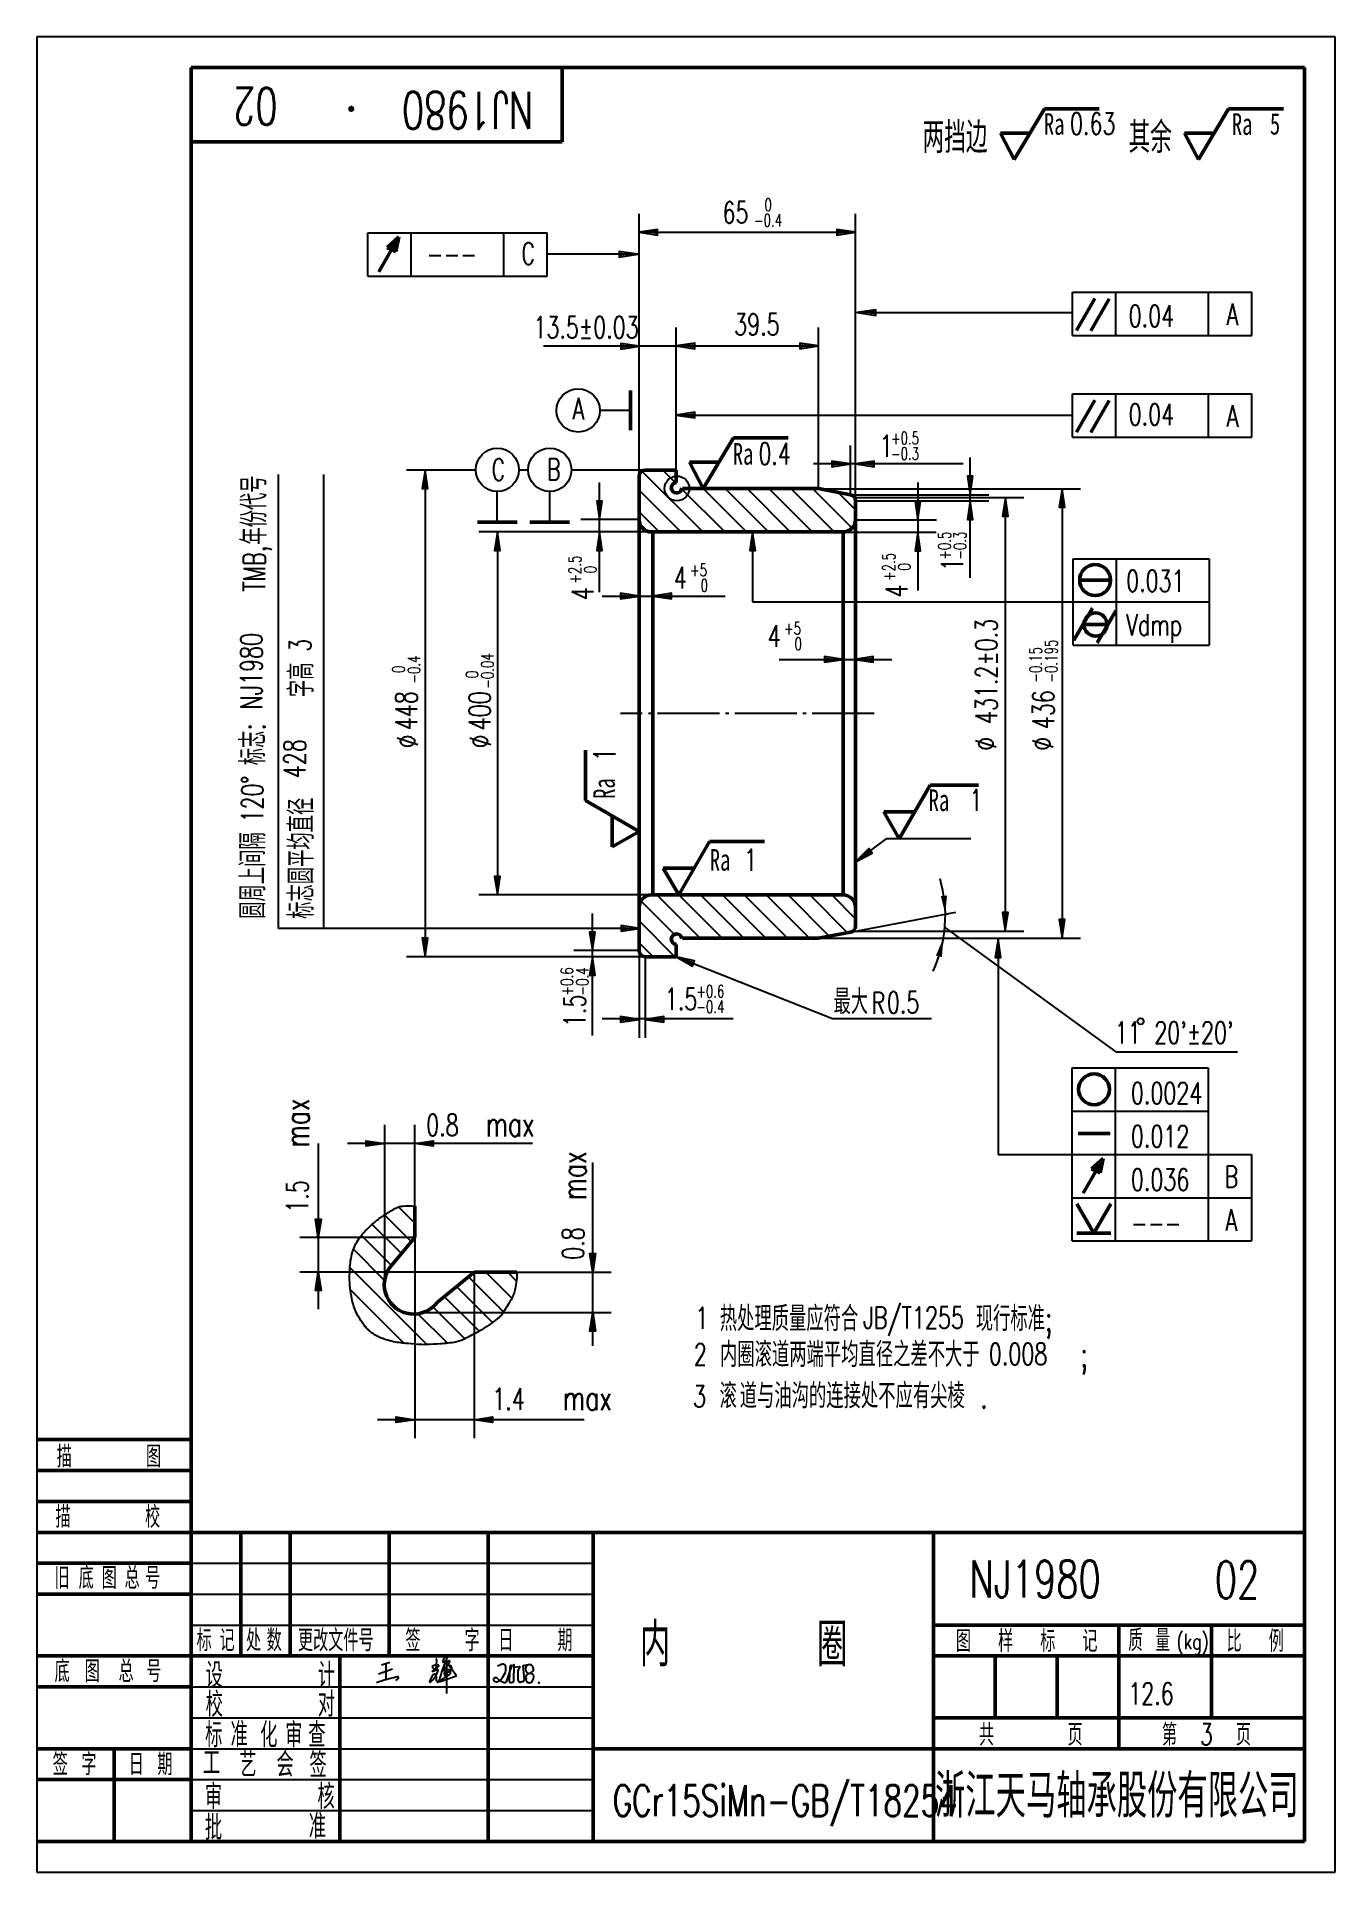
# Model space of a CAD drawing. Extents: x 0 to 210, y 0 to 297.
import ezdxf
from ezdxf.enums import TextEntityAlignment as Align

# ---------------------------------------------------------------- set-up
doc = ezdxf.new("R2010")
doc.units = 0
doc.header["$MEASUREMENT"] = 0
doc.linetypes.add('CENTER', pattern=[12.5, 10, -1, 0.5, -1])
doc.layers.get('0').update_dxf_attribs({"linetype": 'CONTINUOUS'})
doc.layers.get('DEFPOINTS').update_dxf_attribs({"linetype": 'CONTINUOUS'})
doc.layers.add('1', color=7, linetype='CONTINUOUS', lineweight=50)
doc.layers.add('粗实线', color=7, linetype='CONTINUOUS', lineweight=50)
for name, color, linetype in [('2', 7, 'CONTINUOUS'), ('3', 7, 'CENTER'), ('90', 7, 'CONTINUOUS'), ('文字', 7, 'CONTINUOUS')]:
    doc.layers.add(name, color=color, linetype=linetype)
doc.styles.add('HZ', font='txt.shx', dxfattribs={"width": 0.7, "bigfont": 'HZTXT.shx'})
doc.dimstyles.get("Standard").update_dxf_attribs({"dimtxt": 0.18, "dimasz": 0.18, "dimexe": 0.18, "dimexo": 0.0625, "dimgap": 0.09, "dimtad": 0, "dimtih": 1, "dimtoh": 1, "dimdec": 4, "dimzin": 0, "dimdsep": 46, "dimtxsty": 'Standard', "dimcen": 0.09, "dimadec": 0, "dimazin": 0, "dimtfac": 1, "dimtdec": 4, "dimtofl": 0, "dimtmove": 0, "dimatfit": 3, "dimfxl": 0, "dimtolj": 1, "dimtzin": 0, "dimarcsym": 0})

# ---------------------------------------------------------------- blocks, each defined once
blk = doc.blocks.new('BLK', base_point=(1, 0))
for points in [[(0, 0), (1, 0), (0, 0.15), (0, -0.15), (1, 0)], [(0, 0.07), (0.5, 0), (0, -0.07)]]:
    blk.add_lwpolyline(points)
blk = doc.blocks.new('*D1')
at = {"color": 0, "linetype": 'ByBlock'}
for p, q in [((131.61, 223.87), (174.01, 223.87)), ((171.01, 220.87), (171.01, 154.14)), ((131.61, 151.14), (174.01, 151.14))]:
    blk.add_line(p, q, dxfattribs=at)
at = {"layer": 'DEFPOINTS', "color": 0, "linetype": 'ByBlock'}
for p in [(131.61, 223.87), (131.61, 151.14), (171.01, 151.14)]:
    blk.add_point(p, dxfattribs=at)
at = {"color": 0, "linetype": 'ByBlock', "xscale": 3, "yscale": 3, "zscale": 3}
for p, rotation in [((171.01, 223.87), 90), ((171.01, 151.14), 270)]:
    blk.add_blockref('BLK', p, dxfattribs=dict(at, rotation=rotation))
blk = doc.blocks.new('*D3')
at = {"color": 0, "linetype": 'ByBlock'}
for p, q in [((103.41, 226.87), (103.41, 249.96)), ((126.41, 223.87), (126.41, 249.96)), ((106.41, 246.96), (123.41, 246.96))]:
    blk.add_line(p, q, dxfattribs=at)
at = {"layer": 'DEFPOINTS', "color": 0, "linetype": 'ByBlock'}
for p in [(126.41, 246.96), (103.41, 226.87), (126.41, 223.87)]:
    blk.add_point(p, dxfattribs=at)
at = {"color": 0, "linetype": 'ByBlock', "xscale": 3, "yscale": 3, "zscale": 3, "rotation": 180}
blk.add_blockref('BLK', (103.41, 246.96), dxfattribs=at)
at = {"color": 0, "linetype": 'ByBlock', "xscale": 3, "yscale": 3, "zscale": 3}
blk.add_blockref('BLK', (126.41, 246.96), dxfattribs=at)
blk = doc.blocks.new('*D4')
at = {"color": 0, "linetype": 'ByBlock'}
for p, q in [((97.41, 225.87), (97.41, 268.36)), ((132.41, 221.91), (132.41, 268.36)), ((100.41, 265.36), (129.41, 265.36))]:
    blk.add_line(p, q, dxfattribs=at)
at = {"layer": 'DEFPOINTS', "color": 0, "linetype": 'ByBlock'}
for p in [(132.41, 265.36), (97.41, 225.87), (132.41, 221.91)]:
    blk.add_point(p, dxfattribs=at)
at = {"color": 0, "linetype": 'ByBlock', "xscale": 3, "yscale": 3, "zscale": 3, "rotation": 180}
blk.add_blockref('BLK', (97.41, 265.36), dxfattribs=at)
at = {"color": 0, "linetype": 'ByBlock', "xscale": 3, "yscale": 3, "zscale": 3}
blk.add_blockref('BLK', (132.41, 265.36), dxfattribs=at)
blk = doc.blocks.new('*D5')
at = {"color": 0, "linetype": 'ByBlock'}
for p, q in [((99.65, 216.87), (71.49, 216.87)), ((74.49, 213.87), (74.49, 161.14)), ((99.65, 158.14), (71.49, 158.14))]:
    blk.add_line(p, q, dxfattribs=at)
at = {"layer": 'DEFPOINTS', "color": 0, "linetype": 'ByBlock'}
for p in [(99.65, 216.87), (74.49, 158.14), (99.65, 158.14)]:
    blk.add_point(p, dxfattribs=at)
at = {"color": 0, "linetype": 'ByBlock', "xscale": 3, "yscale": 3, "zscale": 3}
for p, rotation in [((74.49, 216.87), 90), ((74.49, 158.14), 270)]:
    blk.add_blockref('BLK', p, dxfattribs=dict(at, rotation=rotation))
blk = doc.blocks.new('*X6')
at = {"color": 0}
for p, q in [((61.13, 105.04), (58.52, 107.65)), ((58.98, 100.12), (54.26, 104.84)), ((60.58, 102.06), (56.25, 106.38)), ((57.38, 98.18), (52.5, 103.06)), ((56.26, 95.77), (51.23, 100.8)), ((63.11, 85.38), (50.65, 97.84)), ((75.5, 90.67), (69.8, 96.37)), ((76.82, 92.88), (72.58, 97.13)), ((77.58, 95.66), (76.11, 97.13)), ((59.35, 85.61), (50.73, 94.23)), ((71.55, 87.55), (65.91, 93.19)), ((73.7, 88.94), (67.86, 94.78)), ((66.43, 85.6), (61.65, 90.38)), ((69.24, 86.32), (64.07, 91.49)), ((53.99, 87.43), (52.98, 88.44))]:
    blk.add_line(p, q, dxfattribs=at)

msp = doc.modelspace()

# ---------------------------------------------------------------- linework, layer by layer
for p, q in [((55.25554, 32.10738), (57.54192, 32.94227)), ((55.75348, 33.5879), (57.10896, 33.97581)), ((56.44208, 33.78496), (56.46641, 31.164)), ((65.03435, 33.40248), (63.88198, 32.50307)), ((63.88198, 32.50307), (64.749, 32.82115)), ((64.51852, 32.7334), (64.02465, 33.12827)), ((64.67042, 34.38025), (64.51852, 32.7334)), ((65.84624, 34.61765), (65.6087, 33.98854)), ((65.6087, 33.98854), (65.84624, 34.04789)), ((66.79454, 34.05038), (65.85049, 32.62374)), ((67.90642, 31.77649), (66.27292, 33.98416)), ((66.27292, 33.98416), (66.27488, 32.58207)), ((66.71965, 33.95971), (66.71965, 33.95971)), ((74.53311, 33.38207), (75.07533, 33.59883)), ((75.95938, 30.79005), (76.83693, 33.42112)), ((76.52064, 33.23574), (76.39288, 30.99218)), ((76.57539, 33.34518), (76.52064, 33.23574)), ((76.83693, 33.42112), (76.69067, 33.46984)), ((77.04992, 33.50935), (77.04992, 33.29046)), ((77.04992, 33.29046), (77.15942, 33.18102)), ((77.14117, 30.91922), (77.19593, 33.54583)), ((77.15942, 33.18102), (78.05373, 33.3087)), ((78.07198, 33.05334), (77.85296, 32.70677)), ((78.69251, 33.45462), (79.56367, 33.62894)), ((78.89328, 31.17458), (78.69251, 33.45462)), ((25, 30), (89.99995, 30)), ((58.4797, 31.41802), (58.00216, 31.04682)), ((65.24546, 30.85444), (67.90642, 31.77649)), ((65.85049, 32.62374), (65.78294, 32.58998)), ((66.27488, 32.58207), (66.27381, 28.94863)), ((77.79821, 32.41492), (77.77996, 31.53939)), ((78.76552, 30.93746), (78.89328, 31.17458)), ((79.13974, 31.3623), (79.1197, 31.12698)), ((81.0469, 30.77329), (81.32067, 30.60913)), ((25, 25), (89.99995, 25)), ((25, 20), (89.99995, 20)), ((25, 15), (89.99995, 15)), ((25, 10), (89.99995, 10))]:
    msp.add_line(p, q)
at = {"const_width": 0.5, "flags": 128}
msp.add_lwpolyline([(50.61203, 285.32704, 1), (51.11203, 285.32704, 1)], format="xyb", close=True, dxfattribs=at)
for centre, radius, start, end in [((64.11586, 33.24236), 0.14607, 108.9005078, 231.3566021), ((65.43663, 29.38481), 4.22345, 98.0146679, 108.9005078), ((64.51365, 34.35695), 0.15849, 8.4525573, 81.6954039), ((64.80041, 32.68101), 0.14927, 25.1165159, 110.1466896), ((64.87061, 33.40485), 0.16376, 359.1714359, 98.0146679), ((64.81858, 32.68953), 0.1292, 334.8834841, 25.1165159), ((84.17806, 26.63948), 19.57483, 155.9855785, 167.0616906), ((65.72795, 32.70002), 0.12301, 142.0603178, 296.5518119), ((67.08391, 31.64292), 1.84234, 97.9202994, 142.0603178), ((66.11941, 34.49449), 0.29965, 104.5678325, 155.7329048), ((65.28365, 36.99245), 2.99782, 280.8166613, 287.7523891), ((66.56352, 32.15591), 0.62325, 92.3396666, 156.205066), ((66.14359, 34.65654), 0.16213, 341.7540804, 127.8769993), ((65.83195, 36.6932), 2.58187, 278.1438691, 288.0077035), ((41.84735, 62.02215), 38.611, 309.1906386, 310.6533732), ((66.51475, 32.35754), 0.42174, 299.3725836, 86.8302727), ((66.65317, 34.09177), 0.14785, 296.7181922, 98.9713927), ((66.68196, 33.04414), 0.44869, 315.4460481, 70.7292572), ((75.33956, 33.12351), 0.54383, 16.1691007, 119.0694681), ((73.93825, 32.95826), 1.94953, 332.460007, 9.3488615), ((76.66122, 33.38144), 0.09318, 71.5750642, 202.902758), ((77.06568, 33.54501), 0.039, 246.154342, 1.1941956), ((77.1503, 33.54678), 0.04564, 358.8058044, 181.1941956), ((78.19293, 32.49193), 0.40216, 147.7091488, 191.0392829), ((78.06331, 33.24156), 0.06783, 339.2267202, 98.1253977), ((80.11825, 32.46205), 2.12999, 159.2267202, 163.8830539), ((79.87209, 32.88223), 0.81759, 126.6989745, 245.1596607), ((79.68826, 32.78428), 0.81279, 70.3740262, 112.022584), ((79.56214, 32.86678), 0.79113, 341.2844619, 59.7018298), ((63.056, 8.35202), 23.74467, 101.5909492, 109.9700076), ((58.37502, 31.50784), 0.13793, 319.371577, 130.6622652), ((65.90449, 30.29534), 2.42292, 137.0124048, 164.1275062), ((63.21607, 30.88414), 0.36541, 348.9199235, 11.6616905), ((63.63789, 30.81284), 0.06322, 179.0259282, 317.3946354), ((60.84271, 34.02886), 4.3238, 311.0887327, 341.1893868), ((64.34351, 31.82085), 0.24637, 50.3483882, 149.0956111), ((62.08853, 31.10827), 2.57541, 357.3547718, 20.5080306), ((64.97713, 31.03776), 0.31961, 188.7008982, 224.456308), ((64.85924, 30.92208), 0.15444, 224.456308, 309.5217625), ((64.67968, 31.13973), 0.4366, 309.5217625, 344.3994333), ((78.2501, 13.3112), 21.95004, 121.6827134, 126.7739565), ((65.20176, 30.95887), 0.11321, 215.420078, 292.7068906), ((66.45773, 32.09678), 0.55875, 146.2303749, 188.9941729), ((66.06028, 32.11347), 0.18621, 213.9675398, 354.8577194), ((74.22986, 31.04655), 0.43642, 39.2816282, 162.217783), ((74.21958, 31.26998), 0.41519, 192.5394353, 247.1048652), ((74.35946, 31.6012), 0.77474, 247.1048652, 312.8995645), ((76.52211, 33.29758), 2.77837, 225.2955946, 244.4912331), ((72.30891, 33.80788), 3.78708, 312.8995645, 332.460007), ((75.64249, 31.23716), 0.54802, 234.6730877, 305.3269123), ((76.67553, 30.97608), 0.28311, 176.7408638, 283.0907307), ((62.19904, 93.23072), 64.19874, 283.0907307, 283.3751901), ((77.02157, 30.89252), 0.12255, 283.3751901, 12.5835602), ((79.1327, 31.51119), 1.35303, 178.8058266, 208.5522016), ((78.184, 30.99497), 0.27298, 208.5522016, 288.9694749), ((78.93074, 28.82253), 2.02421, 97.8002648, 108.9694749), ((78.63863, 30.95492), 0.12809, 277.8002648, 352.1658628), ((79.79237, 31.50296), 0.68974, 41.1882349, 195.3508845), ((79.64662, 31.19581), 0.53352, 161.8165184, 240.4493659), ((79.68826, 31.48517), 0.81279, 247.977416, 289.6259738), ((79.01656, 33.79631), 1.75416, 293.5900447, 317.5757868), ((79.3165, 31.57037), 1.06748, 307.1571451, 21.2451227)]:
    msp.add_arc(centre, radius, start, end)
at = {"layer": '1'}
for p, q in [((25, 292), (25, 5)), ((205, 292), (25, 292)), ((85, 280), (85, 292)), ((205, 5), (205, 292)), ((25, 280), (85, 280)), ((55.31477, 258.97505), (58.56477, 264.60422)), ((58.56477, 264.60422), (56.67932, 262.90446)), ((58.56477, 264.60422), (58.06193, 262.24563)), ((56.67932, 262.90446), (58.06193, 262.24563)), ((57.95684, 263.58604), (57.10117, 262.74605)), ((57.98687, 263.62178), (57.73167, 262.44223)), ((55.31477, 258.97505), (55.31477, 258.97505)), ((168.13969, 249.45581), (171.13969, 254.65196)), ((170.44915, 249.41545), (173.44915, 254.61161)), ((96.03042, 233.32997), (96.03042, 239.72997)), ((168.13969, 233.00862), (171.13969, 238.20478)), ((170.44915, 232.96827), (173.44915, 238.16442)), ((97.41417, 225.87294), (97.41417, 149.13512)), ((103.41417, 226.87294), (98.41417, 226.87294)), ((103.41417, 226.87294), (103.41417, 224.87294)), ((126.41417, 223.87294), (104.41417, 223.87294)), ((126.41417, 223.87294), (131.60062, 222.88868)), ((132.41417, 221.90621), (132.41417, 153.10185)), ((71.28853, 218.4499), (77.68853, 218.4499)), ((79.77016, 218.4499), (86.17016, 218.4499)), ((99.41417, 216.87294), (130.41417, 216.87294)), ((99.65497, 216.87294), (99.65497, 158.13512)), ((130.41417, 216.87294), (130.41417, 158.13512)), ((168.62636, 209.07898), (173.62636, 209.07898)), ((168.77755, 209.07898), (168.77755, 209.07898)), ((167.71407, 199.34333), (170.71407, 204.53948)), ((171.49468, 198.92766), (174.49468, 204.12381)), ((169.42305, 201.91229), (173.16099, 201.91229)), ((99.41417, 158.13512), (130.41417, 158.13512)), ((126.41417, 151.13512), (131.60062, 152.11938)), ((103.41417, 148.13512), (103.41417, 150.13512)), ((126.41417, 151.13512), (104.41417, 151.13512)), ((103.41417, 148.13512), (98.41417, 148.13512)), ((168.59997, 126.68541), (168.59997, 126.68541)), ((168.43711, 119.51872), (173.61919, 119.51872)), ((169.21545, 109.8857), (172.46545, 115.51486)), ((172.46545, 115.51486), (170.58, 113.8151)), ((170.58, 113.8151), (171.96261, 113.15628)), ((171.85752, 114.49668), (171.00185, 113.6567)), ((171.88755, 114.53243), (171.63235, 113.35287)), ((172.46545, 115.51486), (171.96261, 113.15628)), ((61.12783, 107.78713), (61.12783, 102.6936)), ((170.97467, 103.38611), (168.22467, 108.14925)), ((169.21545, 109.8857), (169.21545, 109.8857)), ((170.97467, 103.38611), (173.72467, 108.14925)), ((61.12783, 102.7212), (57.12827, 97.87779)), ((168.22467, 103.38611), (173.72467, 103.38611)), ((70.73395, 97.12659), (64.78822, 92.26877)), ((70.73395, 97.12659), (77.66044, 97.12659)), ((0, 70), (25, 70)), ((0, 65), (25, 65)), ((0, 60), (25, 60)), ((0, 55), (25, 55)), ((25, 55), (205, 55)), ((33, 55), (33, 35)), ((41, 55), (41, 35)), ((57, 55), (57, 35)), ((73, 55), (73, 35)), ((89.99995, 55), (89.99995, 5)), ((145, 55), (145, 5)), ((0, 50), (25, 50)), ((0, 45), (25, 45)), ((145, 40), (205, 40)), ((175, 40), (175, 20)), ((190, 40), (190, 25)), ((0, 35), (25, 35)), ((145, 35), (205, 35)), ((155, 35), (155, 25)), ((165, 35), (165, 25)), ((0, 30), (25, 30)), ((145, 25), (205, 25)), ((0, 20), (25, 20)), ((12.5, 20), (12.5, 5)), ((89.99995, 20), (145, 20)), ((145, 20), (205, 20)), ((0, 15), (25, 15)), ((0, 5), (205, 5))]:
    msp.add_line(p, q, dxfattribs=at)
for centre, radius in [((171.16442, 209.07898), 2.5), ((171.23197, 201.88548), 1.87837), ((170.98684, 126.68541), 2.5)]:
    msp.add_circle(centre, radius, dxfattribs=at)
for centre, radius, start, end in [((98.41417, 225.87294), 1, 90, 180), ((103.47315, 224.0201), 0.84797, 93.8408325, 354.5898004), ((131.41417, 221.90621), 1, 0, 79.2544537), ((99.41417, 218.87294), 2, 180, 270), ((130.41417, 218.87294), 2, 270, 0), ((99.41417, 156.13512), 2, 90, 180), ((130.41417, 156.13512), 2, 0, 90), ((103.47315, 150.98796), 0.84797, 5.4101996, 266.1591675), ((131.41417, 153.10185), 1, 280.7455463, 0), ((98.41417, 149.13512), 1, 180, 270), ((60.95824, 95.07328), 4.747, 143.7864898, 323.7864898)]:
    msp.add_arc(centre, radius, start, end, dxfattribs=at)
at = {"layer": '2'}
for p, q in [((0, 297), (0, 0)), ((210, 297), (0, 297)), ((210, 0), (210, 297)), ((53.54338, 265.2423), (82.54338, 265.2423)), ((53.54338, 258.2423), (53.54338, 265.2423)), ((60.54338, 258.2423), (60.54338, 265.2423)), ((75.54338, 258.2423), (75.54338, 265.2423)), ((82.54338, 258.2423), (82.54338, 265.2423)), ((94.21123, 261.79267), (82.54338, 261.79267)), ((53.54338, 258.2423), (82.54338, 258.2423)), ((167.49183, 255.66483), (196.49183, 255.66483)), ((167.49183, 248.66483), (167.49183, 255.66483)), ((174.49183, 248.66483), (174.49183, 255.66483)), ((189.49183, 248.66483), (189.49183, 255.66483)), ((196.49183, 248.66483), (196.49183, 255.66483)), ((135.69772, 252.35977), (167.49183, 252.35977)), ((103.52878, 246.90429), (81.93435, 246.90429)), ((167.49183, 248.66483), (196.49183, 248.66483)), ((167.49183, 232.21764), (167.49183, 239.21764)), ((167.49183, 239.21764), (196.49183, 239.21764)), ((174.49183, 232.21764), (174.49183, 239.21764)), ((189.49183, 232.21764), (189.49183, 239.21764)), ((196.49183, 232.21764), (196.49183, 239.21764)), ((96.03042, 236.52997), (91.03042, 236.52997)), ((106.41382, 235.77401), (167.49183, 235.77401)), ((167.49183, 232.21764), (196.49183, 232.21764)), ((39.12072, 152.72386), (39.12072, 226.1551)), ((46.42426, 152.72386), (46.42426, 226.1551)), ((107.72604, 216.87294), (97.88041, 226.71857)), ((103.2109, 224.92361), (101.26157, 226.87294)), ((74.48853, 218.4499), (74.48853, 223.4499)), ((82.97016, 218.4499), (82.97016, 223.4499)), ((104.19051, 216.87294), (97.41417, 223.64927)), ((111.26157, 216.87294), (104.32359, 223.81092)), ((114.79711, 216.87294), (107.79711, 223.87294)), ((118.33264, 216.87294), (111.33264, 223.87294)), ((121.86818, 216.87294), (114.86818, 223.87294)), ((125.40371, 216.87294), (118.40371, 223.87294)), ((128.93924, 216.87294), (121.93924, 223.87294)), ((131.85836, 217.48935), (125.47478, 223.87294)), ((132.41417, 220.46908), (129.61839, 223.26486)), ((100.65497, 216.87294), (97.41417, 220.11374)), ((130.53571, 216.82767), (145.43571, 216.82767)), ((115.77092, 213.87294), (115.77092, 205.54651)), ((167.62164, 198.54651), (167.62164, 212.54651)), ((167.62164, 212.54651), (189.62164, 212.54651)), ((174.62164, 198.54651), (174.62164, 212.54651)), ((189.62164, 212.54651), (189.62164, 198.54651)), ((115.77092, 205.54651), (189.62164, 205.54651)), ((167.62164, 198.54651), (189.62164, 198.54651)), ((58.28245, 183.54317), (61.64239, 182.47733)), ((70.0667, 183.54317), (73.42665, 182.47733)), ((151.81834, 183.1462), (155.17829, 182.08036)), ((161.02057, 183.1462), (164.38051, 182.08036)), ((107.28871, 151.13512), (100.28871, 158.13512)), ((110.82425, 151.13512), (103.82425, 158.13512)), ((114.35978, 151.13512), (107.35978, 158.13512)), ((117.89531, 151.13512), (110.89531, 158.13512)), ((121.43085, 151.13512), (114.43085, 158.13512)), ((124.96638, 151.13512), (117.96638, 158.13512)), ((128.16891, 151.46813), (121.50192, 158.13512)), ((131.14051, 152.03206), (125.03745, 158.13512)), ((132.41417, 154.29393), (128.57298, 158.13512)), ((103.12647, 151.76183), (97.70862, 157.17968)), ((131.60062, 152.11938), (148.63463, 155.35202)), ((94.49734, 152.72386), (39.12072, 152.72386)), ((103.21764, 148.13512), (97.41417, 153.93859)), ((97.49734, 152.99092), (97.49734, 152.99092)), ((97.49734, 152.99092), (97.49734, 152.99092)), ((146.85919, 152.8486), (174.50927, 132.76936)), ((99.68211, 148.13512), (97.41417, 150.40306)), ((106.20427, 147.0327), (128.68106, 138.15167)), ((155.47033, 148.01787), (155.47033, 116.15294)), ((91.46683, 138.15167), (112.60343, 138.15167)), ((128.68106, 138.15167), (144.68106, 138.15167)), ((174.50927, 132.76936), (194.20752, 132.76936)), ((167.44406, 102.15294), (167.44406, 130.15294)), ((167.44406, 130.15294), (189.44406, 130.15294)), ((174.44406, 102.15294), (174.44406, 130.15294)), ((189.44406, 130.15294), (189.44406, 102.15294)), ((167.44406, 123.15294), (189.44406, 123.15294)), ((155.47033, 116.15294), (196.44406, 116.15294)), ((196.44406, 116.15294), (196.44406, 102.15294)), ((167.44406, 109.15294), (196.44406, 109.15294)), ((167.44406, 102.15294), (196.44406, 102.15294)), ((25, 50), (89.99995, 50)), ((25, 45), (89.99995, 45)), ((25, 40), (89.99995, 40)), ((0, 0), (210, 0))]:
    msp.add_line(p, q, dxfattribs=at)
at = {"layer": '2', "linetype": 'ByBlock'}
for p, q in [((131.60062, 222.88868), (131.60062, 230.87104)), ((150.96058, 209.46347), (150.96058, 228.88868)), ((70.98881, 226.87294), (59.80933, 226.87294)), ((79.47044, 226.87294), (77.98826, 226.87294)), ((98.41417, 226.87294), (86.46988, 226.87294)), ((149.82946, 227.87104), (125.60062, 227.87104)), ((62.80933, 223.87294), (62.80933, 151.13512)), ((91.01377, 207.13773), (91.01377, 224.87294)), ((131.60062, 222.88868), (153.95316, 222.88868)), ((142.48515, 224.86596), (142.48515, 207.40446)), ((132.26799, 222.42679), (159.62657, 222.42679)), ((132.41417, 221.90621), (153.95316, 221.90621)), ((97.41417, 218.87294), (88.01377, 218.87294)), ((132.39951, 218.82303), (145.48515, 218.82303)), ((156.67853, 155.002), (156.67853, 219.46251)), ((91.45182, 206.49802), (111.31214, 206.49802)), ((120.06404, 196.24046), (138.28353, 196.24046)), ((89.86, 135.39938), (89.86, 155.13512)), ((131.97479, 152.27377), (159.63548, 152.27377)), ((97.41417, 149.13512), (86.86, 149.13512)), ((97.41417, 149.13512), (97.41417, 135.00558)), ((98.41417, 148.13512), (59.80933, 148.13512)), ((98.41417, 148.13512), (98.41417, 135.00558)), ((56.27013, 94.9194), (56.27013, 120.92071)), ((61.12783, 107.78713), (61.12783, 120.92057)), ((45.53521, 117.92057), (45.53521, 91.12659)), ((80.17213, 117.92071), (50.27013, 117.92071)), ((89.91006, 85.196), (89.91006, 114.83416)), ((61.12783, 102.6936), (42.53521, 102.6936)), ((61.12783, 102.7212), (61.12783, 70.22205)), ((70.73395, 97.12659), (42.53521, 97.12659)), ((70.73395, 97.12659), (70.73395, 70.22205)), ((77.66044, 97.12659), (92.91006, 97.12659)), ((61.98813, 90.57636), (92.91006, 90.57636)), ((88.54823, 73.22205), (55.12783, 73.22205))]:
    msp.add_line(p, q, dxfattribs=at)
at = {"layer": '2'}
for points in [[(59.96242, 182.22213, 0.065754283), (60.43262, 182.28424, 0.078428939), (60.79649, 182.44637, 0.107173813), (61.07967, 182.73173, 0.166135476), (61.14198, 182.98773, 0.142966599), (61.06207, 183.26146, 0.107173813), (60.79649, 183.5291, 0.078428939), (60.43262, 183.69123, 0.065754283), (59.96242, 183.75333, 0.065754283), (59.49222, 183.69123, 0.078428939), (59.12835, 183.5291, 0.107173813), (58.86277, 183.26146, 0.142966599), (58.78287, 182.98773, 0.142966599), (58.86277, 182.71401, 0.107173813), (59.12835, 182.44637, 0.078428939), (59.49222, 182.28424, 0.065754283)], [(71.74668, 182.22213, 0.065754283), (72.21688, 182.28424, 0.078428939), (72.58075, 182.44637, 0.107173813), (72.86392, 182.73173, 0.166135476), (72.92623, 182.98773, 0.142966599), (72.84633, 183.26146, 0.107173813), (72.58075, 183.5291, 0.078428939), (72.21688, 183.69123, 0.065754283), (71.74668, 183.75333, 0.065754283), (71.27648, 183.69123, 0.078428939), (70.9126, 183.5291, 0.107173813), (70.64702, 183.26146, 0.142966599), (70.56712, 182.98773, 0.142966599), (70.64702, 182.71401, 0.107173813), (70.9126, 182.44637, 0.078428939), (71.27648, 182.28424, 0.065754283)], [(153.49832, 181.82516, 0.065754283), (153.96852, 181.88726, 0.078428939), (154.33239, 182.0494, 0.107173813), (154.61556, 182.33476, 0.166135476), (154.67787, 182.59076, 0.142966599), (154.59797, 182.86449, 0.107173813), (154.33239, 183.13212, 0.078428939), (153.96852, 183.29426, 0.065754283), (153.49832, 183.35636, 0.065754283), (153.02812, 183.29426, 0.078428939), (152.66424, 183.13212, 0.107173813), (152.39866, 182.86449, 0.142966599), (152.31876, 182.59076, 0.142966599), (152.39866, 182.31703, 0.107173813), (152.66424, 182.0494, 0.078428939), (153.02812, 181.88726, 0.065754283)], [(162.70054, 181.82516, 0.065754283), (163.17074, 181.88726, 0.078428939), (163.53461, 182.0494, 0.107173813), (163.81779, 182.33476, 0.166135476), (163.8801, 182.59076, 0.142966599), (163.8002, 182.86449, 0.107173813), (163.53461, 183.13212, 0.078428939), (163.17074, 183.29426, 0.065754283), (162.70054, 183.35636, 0.065754283), (162.23034, 183.29426, 0.078428939), (161.86647, 183.13212, 0.107173813), (161.60089, 182.86449, 0.142966599), (161.52099, 182.59076, 0.142966599), (161.60089, 182.31703, 0.107173813), (161.86647, 182.0494, 0.078428939), (162.23034, 181.88726, 0.065754283)]]:
    msp.add_lwpolyline(points, format="xyb", close=True, dxfattribs=at)
msp.add_lwpolyline([(77.66044, 97.06391, -0.053481246), (77.37601, 94.42675, -0.074803028), (76.69968, 92.64951, -0.020211567), (75.25958, 90.31833, -0.070899696), (74.73314, 89.73637, -0.019345509), (73.67076, 88.92001, -0.014783453), (72.21116, 87.94917, -0.014422612), (71.20745, 87.36305, -0.007148996), (69.13374, 86.2692, -0.070029747), (67.74876, 85.79285, -0.040843204), (65.2607, 85.51857), (65.2607, 85.51857, -0.017613624), (63.02547, 85.37502, -0.026791635), (61.55279, 85.41134, -0.004786715), (59.67218, 85.57689, -0.008577527), (58.62549, 85.69729, -0.04840164), (56.17307, 86.2674, -0.063273666), (54.4372, 87.10918, -0.059131885), (53.3532, 88.01488, -0.052825876), (52.3956, 89.2717, -0.027104101), (51.60659, 90.74616, -0.039968029), (51.20966, 91.80953, -0.025158553), (50.88991, 93.19351, -0.020512796), (50.65423, 94.91926, -0.023681576), (50.59923, 96.07989, -0.014927689), (50.65423, 97.92176, -0.064644619), (51.17764, 100.66084, -0.078357586), (52.23047, 102.71147, -0.037966252), (53.18809, 103.83326, -0.025014202), (54.84252, 105.33866, -0.027654696), (56.38347, 106.46918, -0.025721375), (58.16012, 107.50118, -0.094968944), (59.18129, 107.80083, -0.051593671), (61.12783, 107.78713)], format="xyb", dxfattribs=at)
for centre, radius in [((87.56324, 236.52997), 3.5), ((74.48853, 226.91707), 3.5), ((82.97016, 226.91707), 3.5), ((103.53327, 223.91498), 2), ((178.50519, 137.68164), 0.5)]:
    msp.add_circle(centre, radius, dxfattribs=at)
msp.add_arc((125.74804, 154.77357), 21.19874, 334.9566794, 16.2996421, dxfattribs=at)
at = {"layer": '2', "linetype": 'ByBlock'}
for points in [[(146.20984, 157.97144), (147.20671, 158.05046), (146.94534, 155.02033)], [(145.41809, 148.34658), (146.38811, 148.10355), (146.6322, 151.13512)]]:
    msp.add_solid(points, dxfattribs=at)
at = {"layer": '3'}
msp.add_line((135.41417, 187.50403), (94.41417, 187.50403), dxfattribs=at)
at = {"layer": '粗实线', "color": 7}
for p, q in [((158.07678, 277.11847), (162.96231, 285.32553)), ((187.87402, 277.11847), (192.75955, 285.32553)), ((158.07678, 277.11847), (155.83863, 281.41539)), ((155.83928, 281.41415), (160.63393, 281.41415)), ((187.87402, 277.11847), (185.63587, 281.41539)), ((185.63652, 281.41415), (190.43117, 281.41415)), ((107.79711, 223.87294), (112.68264, 232.07999)), ((107.79711, 223.87294), (105.55896, 228.16985)), ((105.55961, 228.16861), (110.35425, 228.16861))]:
    msp.add_line(p, q, dxfattribs=at)
at = {"layer": '粗实线'}
for p, q in [((162.96231, 285.32553), (171.80791, 285.32553)), ((192.75955, 285.32553), (201.60515, 285.32553)), ((112.68264, 232.07999), (121.52823, 232.07999)), ((88.75392, 173.39687), (88.75392, 181.57553)), ((139.48804, 167.23839), (144.48804, 175.89864)), ((144.48804, 175.89864), (152.31718, 175.89864)), ((97.41417, 168.39687), (88.75392, 173.39687)), ((93.08405, 165.89687), (93.08405, 170.89687)), ((139.48804, 167.23839), (136.98804, 171.56851)), ((136.98804, 171.56851), (141.98804, 171.56851)), ((97.41417, 168.39687), (93.08405, 165.89687)), ((103.82425, 158.13512), (108.82425, 166.79538)), ((108.82425, 166.79538), (117.6859, 166.79538)), ((101.32425, 162.46525), (106.32425, 162.46525)), ((103.82425, 158.13512), (101.32425, 162.46525))]:
    msp.add_line(p, q, dxfattribs=at)
at = {"layer": '粗实线', "lineweight": 50}
for p, q in [((25, 35), (89.99995, 35)), ((48.99995, 5), (48.99995, 35)), ((73, 5), (73, 35))]:
    msp.add_line(p, q, dxfattribs=at)

# ---------------------------------------------------------------- block references
at = {"layer": '2', "xscale": 3, "yscale": 3, "zscale": 3}
for p in [(97.21123, 261.79267), (97.44907, 246.90429), (97.49734, 152.72386)]:
    msp.add_blockref('BLK', p, dxfattribs=at)
for p, rotation in [((132.69772, 252.35977), 180), ((103.41382, 235.77401), 180), ((115.77092, 216.87294), 450), ((103.41417, 148.13512), 158.4400393055141), ((155.49731, 151.01775), 89.4847514749835)]:
    msp.add_blockref('BLK', p, dxfattribs=dict(at, rotation=rotation))
at = {"layer": '2', "linetype": 'ByBlock', "yscale": 3, "zscale": 3}
for p, xscale, rotation in [((62.80933, 226.87294), 3, 90), ((132.41417, 227.87104), 3, 180), ((150.96058, 222.88868), 3, 270), ((150.96058, 221.90621), 3, 90), ((156.64345, 222.42679), 3, 90), ((99.65497, 206.49802), 3, 180), ((132.28353, 196.24046), 3, 180), ((156.63455, 152.27377), 3, 270), ((62.80933, 148.13512), 3, 270), ((56.27013, 117.92071), -3, 180), ((45.53521, 102.6936), -3, 90), ((89.91006, 97.12659), -3, 90), ((45.53521, 97.12659), -3, 270), ((89.91006, 90.57636), -3, 270), ((61.12783, 73.22205), -3, 180)]:
    msp.add_blockref('BLK', p, dxfattribs=dict(at, xscale=xscale, rotation=rotation))
for p, xscale in [((131.60062, 227.87104), 3), ((97.41417, 206.49802), 3), ((130.41973, 196.24046), 3), ((61.12783, 117.92057), -3), ((70.73395, 73.22205), -3)]:
    msp.add_blockref('BLK', p, dxfattribs=dict(at, xscale=xscale))
at = {"layer": '2', "color": 0, "linetype": 'ByBlock', "xscale": 3, "yscale": 3, "zscale": 3}
for p, rotation in [((91.01377, 218.87294), 270), ((142.48515, 218.82303), 270), ((91.01377, 216.87294), 90), ((142.48515, 216.82767), 90), ((89.86, 149.13512), 270), ((89.86, 148.13512), 90), ((98.41417, 138.00558), 180)]:
    msp.add_blockref('BLK', p, dxfattribs=dict(at, rotation=rotation))
msp.add_blockref('BLK', (97.41417, 138.00558), dxfattribs=at)
at = {"layer": '2'}
msp.add_blockref('*X6', (0, 0), dxfattribs=at)

# ---------------------------------------------------------------- texts
at = {"width": 0.7}
for s, p in [('Ra', (162.88442, 281.12613)), ('Ra', (193.27791, 281.11992)), ('5', (199.42564, 281.15904)), ('Ra', (112.56968, 227.75654)), ('Ra', (144.24661, 171.72118)), ('Ra', (108.84858, 162.0657))]:
    msp.add_text(s, height=3.5, dxfattribs=at).set_placement(p)
msp.add_text('Ra', height=3.5, rotation=90, dxfattribs=at).set_placement((93.49174, 173.67877))
at = {"layer": '2', "style": 'HZ', "width": 0.7}
for s, height, rotation, p in [('02', 6, 180, (38.95559, 288.74837)), ('年份代号', 4, 90, (37.16611, 214.81062)), ('TMB,', 3.5, 90, (36.92925, 207.19887)), ('标志圆平均直径      字高', 4, 90, (44.79518, 154.27142)), ('圆周上间隔    标志:               ', 4, 90, (36.95903, 154.27142)), ('120%%d', 3.5, 90, (36.61349, 169.8532)), ('最大', 4, 360, (128.84619, 138.84785)), ('max', 4, 90, (44.07242, 117.28467)), ('max', 4, 360, (72.60942, 119.06351)), ('max', 4, 90, (88.83977, 108.73176)), ('max', 4, 360, (85.10916, 74.75025))]:
    msp.add_text(s, height=height, rotation=rotation, dxfattribs=at).set_placement(p)
at = {"layer": '2', "style": 'HZ'}
for s, height, width, p in [('两挡边', 4.998, 0.7, (143.26383, 278.19276, 3.57)), ('其余', 4.998, 0.7, (176.57413, 278.19276, 3.57)), ('C', 3.5, 0.7, (78.3799, 260.15851)), ('A', 3.5, 0.7, (192.4114, 250.3448)), ('A', 3.5, 0.7, (86.64805, 235.05302)), ('A', 3.5, 0.7, (192.43445, 233.88278)), ('C', 3.5, 0.7, (73.55531, 225.20553)), ('B', 3.5, 0.7, (82.50479, 225.24127)), ('R', 3.5, 0.7, (135.00102, 138.90147)), ("11 20'%%p20'", 3.5, 0.7, (174.34692, 134.08936)), ('B', 3.5, 0.7, (192.08038, 110.78063)), ('A', 3.5, 0.7, (192.24353, 103.7793)), ('JB/T1255', 3.5, 0.7, (133.67057, 87.98981)), ('1', 3.5, 0.7, (106.48869, 87.93945)), ('热处理质量应符合       现行标准;', 4, 0.7, (110.46129, 87.57778)), ('内圈滚道两端平均直径之差不大于      ;', 4, 0.7, (110.49888, 81.76793)), ('2', 3.5, 0.7, (106.26202, 82.06708)), ('3', 3.5, 0.7, (106.13176, 75.26588)), ('滚', 4, 0.7, (110.42821, 75.07163)), ('道与油沟的连接处不应有尖棱 .', 4, 0.7, (113.68577, 75.07163)), ('描', 3.5, 0.7, (3.22753, 65.50101)), ('图', 3.5, 0.7, (17.66888, 65.50101)), ('描', 3.5, 0.7, (3.03238, 55.74288)), ('校', 3.5, 0.7, (17.51876, 55.74288)), ('旧', 3.5, 0.7, (2.88226, 45.85964)), ('底', 3.5, 0.7, (6.78533, 45.85964)), ('图', 3.5, 0.7, (10.49324, 45.85964)), ('总', 3.5, 0.7, (14.20115, 45.85964)), ('号', 3.5, 0.7, (17.51876, 45.85964)), ('02', 6, 0.7, (190.51462, 44.32265)), ('标', 3.5, 0.7, (25.8503, 35.76194)), ('记', 3.5, 0.7, (29.55821, 35.76194)), ('处', 3.5, 0.7, (33.85158, 35.76194)), ('数', 3.5, 0.7, (37.16919, 35.76194)), ('更改文件号', 3.5, 0.7, (42.24318, 35.76194)), ('签   字', 3.5, 0.7, (59.61182, 35.76194)), ('日   期', 3.5, 0.7, (74.63862, 35.76194)), ('内     圈', 7, 0.7, (97.54483, 33.3165)), ('图  样  标  记', 3.5, 0.7, (148.64674, 35.65471)), ('质 量', 3.5, 0.666, (176.52363, 35.77982)), ('比  例', 3.5, 0.7, (192.42112, 35.65471)), ('底', 3.5, 0.7, (2.88226, 30.75777)), ('图', 3.5, 0.7, (7.7611, 30.75777)), ('总', 3.5, 0.7, (13.22539, 30.75777)), ('号', 3.5, 0.7, (17.71391, 30.75777)), ('共     页', 3.5, 0.7, (152.38467, 20.49923)), ('第    页', 3.5, 0.7, (181.97291, 20.49923)), ('3', 3.5, 0.666, (188.15661, 20.5546)), ('签 字', 3.5, 0.7, (2.58203, 15.70952)), ('日 期', 3.5, 0.7, (14.87668, 15.70952)), ('浙江天马轴承股份有限公司', 7, 0.7, (145.27364, 8.84887))]:
    msp.add_text(s, height=height, dxfattribs=dict(at, width=width)).set_placement(p)
at = {"layer": '2', "style": 'HZ', "width": 0.688541}
msp.add_text('(kg)', height=2.5, dxfattribs=at).set_placement((184.3748, 36.08364), (189.53885, 36.08364), align=Align.FIT)
at = {"layer": '90', "style": 'HZ', "width": 0.7}
for s, height, rotation, p in [('NJ1980', 6, 180, (80.29549, 288.09038)), ('+0.5', 2, 90, (147.80265, 212.36713)), ('-0.3', 2, 90, (150.30265, 212.36713)), ('+2.5', 2, 90, (88.0257, 208.48116)), ('0', 2, 90, (90.5257, 210.18116)), ('+2.5', 2, 90, (138.80466, 208.92025)), ('0', 2, 90, (141.30466, 210.62025)), ('1', 3.5, 90, (149.80265, 210.55046)), ('4', 3.5, 90, (140.80466, 206.28692)), ('4', 3.5, 90, (90.0257, 205.84783)), ('431.2%%p0.3', 3.5, 90, (155.31197, 185.79685)), ('NJ1980', 3.5, 90, (36.47038, 188.12823)), ('3', 3.5, 90, (44.35152, 197.48635)), ('-0.195', 2, 90, (165.05923, 192.49104)), ('-0.4', 2, 90, (62.0033, 192.33019)), ('-0.04', 2, 90, (73.89264, 191.49565)), ('-0.15', 2, 90, (162.55923, 192.49104)), ('0', 2, 90, (59.5033, 194.03019)), ('0', 2, 90, (71.39264, 193.19565)), ('448', 3.5, 90, (61.5033, 184.79685)), ('400', 3.5, 90, (73.39264, 184.77898)), ('436', 3.5, 90, (164.55923, 184.9577)), ('428', 3.5, 90, (43.45275, 177.02305)), ('+0.6', 2, 90, (86.73469, 141.85803)), ('-0.4', 2, 90, (89.23469, 141.85803)), ('1.5', 3.5, 90, (88.73469, 136.77469)), ('1.5', 3.5, 90, (43.89912, 106.73242)), ('0.8', 3.5, 90, (88.49319, 99.10648))]:
    msp.add_text(s, height=height, rotation=rotation, dxfattribs=at).set_placement(p)
for s, p in [('0.63', (170.77536, 281.19811)), ('0.4', (119.3352, 227.78093)), ('1', (151.89694, 171.72157)), ('1', (115.44333, 162.0559))]:
    msp.add_text(s, height=3.5, dxfattribs=at).set_placement(p, align=Align.CENTER)
for s, height, p in [('65', 3.5, (110.9071, 266.81163)), ('0', 2, (117.69043, 268.81163)), ('-0.4', 2, (115.99043, 266.31163)), ('---', 3.5, (63.05063, 260.10919)), ('0.04', 3.5, (176.58257, 250.0712)), ('13.5%%p0.03', 3.5, (80.33002, 248.23794)), ('39.5', 3.5, (112.78669, 248.71986)), ('0.04', 3.5, (176.58257, 234.1221)), ('1', 3.5, (136.32206, 229.04802)), ('+0.5', 2, (138.13873, 231.04802)), ('-0.3', 2, (138.13873, 228.54802)), ('4', 3.5, (103.02591, 207.7088)), ('+5', 2, (105.65924, 209.7088)), ('0', 2, (107.35924, 207.2088)), ('0.031', 3.5, (176.18001, 207.20369)), ('+5', 2, (120.84547, 200.26896)), ('Vdmp', 3.5, (176.18001, 200.09062)), ('4', 3.5, (118.21214, 198.26896)), ('0', 2, (122.54547, 197.76896)), ('1.5', 3.5, (101.56977, 139.54486)), ('+0.6', 2, (106.6531, 141.54486)), ('-0.4', 2, (106.6531, 139.04486)), ('0.5', 3.5, (137.49298, 138.99083)), ('0.0024', 3.5, (176.95269, 124.31507)), ('0.8', 3.5, (62.98354, 119.16401)), ('0.012', 3.5, (176.95269, 117.31507)), ('0.036', 3.5, (176.95269, 110.31507)), ('---', 3.5, (176.95269, 103.31507)), ('0.008', 3.5, (153.97955, 82.11025)), ('1.4', 3.5, (73.69163, 74.83468)), ('NJ1980', 6, (150.83846, 44.44775)), ('12.6', 3.5, (176.52363, 27.1655)), ('GCr15SiMn-GB/T18254', 5, (93.14618, 9.10319))]:
    msp.add_text(s, height=height, dxfattribs=at).set_placement(p)
msp.add_text('1', height=3.5, rotation=90, dxfattribs=at).set_placement((93.6135, 180.8551), align=Align.CENTER)
at = {"layer": '文字', "style": 'HZ', "width": 0.7}
for s, p in [('设   ', (32.46079, 32.05063)), (' 计', (45.61695, 32.05063)), ('校   ', (32.46079, 27.37108)), (' 对', (45.61695, 27.37108)), ('标   ', (32.36087, 22.41267)), ('准', (32.73987, 22.4672)), ('化   ', (41.27461, 22.41267)), ('审', (41.57223, 22.41267)), ('查', (45.29953, 22.41267)), ('工', (28.27782, 17.71441)), ('艺', (34.14426, 17.63822)), ('会', (40.16118, 17.66203)), ('签', (45.50191, 17.56203)), ('审   ', (32.32112, 12.46393)), (' 核', (45.55388, 12.46393)), ('批   ', (32.33621, 7.43503)), ('准', (45.39148, 7.61446))]:
    msp.add_text(s, height=4, dxfattribs=at).set_placement(p, align=Align.MIDDLE)

# ---------------------------------------------------------------- dimensions: what is measured, and where the dimension line sits
at = {"layer": '2'}
for base, p1, p2, picture, middle in [((132.41417, 265.36399), (97.41417, 225.87294), (132.41417, 221.90621), '*D4', (114.91417, 268.86399)), ((126.41417, 246.9558), (103.41417, 226.87294), (126.41417, 223.87294), '*D3', (114.91417, 250.4558))]:
    dim = msp.add_linear_dim(base=base, p1=p1, p2=p2, text=' ', dimstyle='Standard', dxfattribs=at)
    dim.commit()
    dim.dimension.update_dxf_attribs({"geometry": picture, "text_midpoint": middle})
dim = msp.add_linear_dim(base=(165.81657, 151.13512), p1=(126.41417, 223.87294), p2=(126.41417, 151.13512), angle=90, text='  ', dimstyle='Standard', dxfattribs=at)
dim.commit()
dim.dimension.update_dxf_attribs({"geometry": '*D1', "text_midpoint": (162.31657, 187.50403), "insert": (-5.19408, 0)})
dim = msp.add_linear_dim(base=(74.4885, 158.13512), p1=(99.65497, 216.87294), p2=(99.65497, 158.13512), angle=90, text=' ', dimstyle='Standard', dxfattribs=at)
dim.commit()
dim.dimension.update_dxf_attribs({"geometry": '*D5', "text_midpoint": (70.9885, 187.50403)})

# ---------------------------------------------------------------- leaders
msp.add_leader([(132.41417, 163.4886), (137.48522, 167.25011), (151.08484, 167.25011)], dimstyle='Standard', override={"dimtxt": 3.5, "dimasz": 3, "dimexe": 3, "dimexo": 0, "dimgap": 0.09, "dimtad": 0, "dimtih": 0, "dimtoh": 0, "dimtxsty": 'HZ', "dimtmove": 2, "dimldrblk": 'BLK'})

doc.saveas('drawing.dxf')
